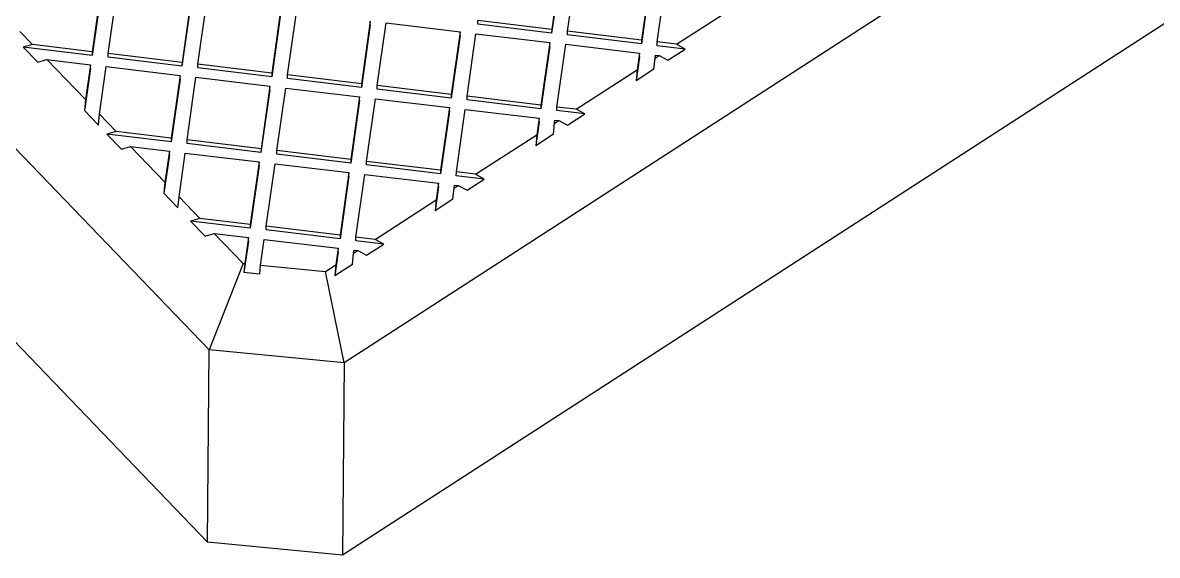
# Model space of a CAD drawing. Header units: millimetres. Extents: x -2140 to -1200, y 2406 to 2649.
# Drawn here: x -1947.88 to -1930.17, y 2465 to 2473.31 of the extents above; entities that cross this region are included whole.
import ezdxf

# ---------------------------------------------------------------- set-up
doc = ezdxf.new("R2010")
doc.units = ezdxf.units.MM

msp = doc.modelspace()

# ---------------------------------------------------------------- linework, layer by layer
at = {"color": 7, "linetype": 'Continuous', "lineweight": 25}
for p, q in [((-1909.96, 2486.307), (-1942.889, 2465.003)), ((-1944.973, 2468.211), (-1957.076, 2480.784)), ((-1929.537, 2476.628), (-1942.865, 2468.005)), ((-1939.487, 2474.129), (-1939.626, 2473.152)), ((-1939.487, 2474.186), (-1939.625, 2473.209)), ((-1939.378, 2473.179), (-1939.239, 2474.157)), ((-1938.086, 2474.019), (-1938.225, 2473.042)), ((-1938.087, 2473.962), (-1938.225, 2472.985)), ((-1937.977, 2473.013), (-1937.839, 2473.99)), ((-1946.657, 2473.838), (-1946.796, 2472.861)), ((-1946.658, 2473.781), (-1946.796, 2472.804)), ((-1946.548, 2472.831), (-1946.41, 2473.809)), ((-1945.257, 2473.614), (-1945.396, 2472.637)), ((-1945.257, 2473.672), (-1945.395, 2472.694)), ((-1945.148, 2472.665), (-1945.009, 2473.642)), ((-1937.677, 2472.977), (-1936.722, 2473.594)), ((-1943.856, 2473.505), (-1943.995, 2472.528)), ((-1943.857, 2473.448), (-1943.995, 2472.47)), ((-1943.747, 2472.498), (-1943.609, 2473.475)), ((-1942.456, 2473.281), (-1942.595, 2472.304)), ((-1942.456, 2473.338), (-1942.594, 2472.361)), ((-1942.456, 2473.281), (-1942.456, 2473.338)), ((-1942.347, 2472.331), (-1942.208, 2473.309)), ((-1942.208, 2473.309), (-1941.055, 2473.172)), ((-1940.779, 2473.289), (-1940.778, 2473.346)), ((-1939.626, 2473.152), (-1940.779, 2473.289)), ((-1939.625, 2473.209), (-1940.778, 2473.346)), ((-1939.625, 2473.209), (-1939.626, 2473.152)), ((-1947.924, 2473.175), (-1947.728, 2472.972)), ((-1941.055, 2473.172), (-1941.194, 2472.194)), ((-1941.055, 2473.114), (-1941.194, 2472.137)), ((-1941.055, 2473.114), (-1941.055, 2473.172)), ((-1940.946, 2472.165), (-1940.807, 2473.142)), ((-1940.807, 2473.142), (-1939.654, 2473.005)), ((-1939.378, 2473.122), (-1939.378, 2473.179)), ((-1938.225, 2473.042), (-1939.378, 2473.179)), ((-1938.225, 2472.985), (-1939.378, 2473.122)), ((-1938.225, 2473.042), (-1938.225, 2472.985)), ((-1947.728, 2472.972), (-1947.872, 2472.932)), ((-1947.872, 2472.932), (-1947.647, 2472.698)), ((-1946.796, 2472.804), (-1947.872, 2472.932)), ((-1946.796, 2472.861), (-1947.728, 2472.972)), ((-1946.796, 2472.861), (-1946.796, 2472.804)), ((-1939.654, 2473.005), (-1939.793, 2472.028)), ((-1939.655, 2472.948), (-1939.793, 2471.97)), ((-1939.655, 2472.948), (-1939.654, 2473.005)), ((-1939.545, 2471.998), (-1939.407, 2472.976)), ((-1939.407, 2472.976), (-1938.254, 2472.838)), ((-1937.978, 2472.955), (-1937.977, 2473.013)), ((-1937.541, 2472.903), (-1937.978, 2472.955)), ((-1937.677, 2472.977), (-1937.977, 2473.013)), ((-1937.811, 2472.728), (-1937.541, 2472.903)), ((-1937.541, 2472.903), (-1937.677, 2472.977)), ((-1947.647, 2472.698), (-1947.503, 2472.738)), ((-1947.503, 2472.738), (-1946.902, 2472.113)), ((-1947.503, 2472.738), (-1946.825, 2472.657)), ((-1946.549, 2472.774), (-1946.548, 2472.831)), ((-1945.396, 2472.637), (-1946.549, 2472.774)), ((-1945.395, 2472.694), (-1946.548, 2472.831)), ((-1945.395, 2472.694), (-1945.396, 2472.637)), ((-1938.254, 2472.781), (-1938.307, 2472.407)), ((-1938.254, 2472.838), (-1938.29, 2472.58)), ((-1938.254, 2472.781), (-1938.254, 2472.838)), ((-1938.03, 2472.587), (-1938.013, 2472.759)), ((-1938.013, 2472.759), (-1938.006, 2472.809)), ((-1938.013, 2472.759), (-1937.947, 2472.802)), ((-1938.006, 2472.809), (-1937.947, 2472.802)), ((-1937.947, 2472.802), (-1937.811, 2472.728)), ((-1946.825, 2472.6), (-1946.919, 2471.941)), ((-1946.825, 2472.657), (-1946.902, 2472.113)), ((-1946.825, 2472.6), (-1946.825, 2472.657)), ((-1946.682, 2471.885), (-1946.577, 2472.628)), ((-1946.577, 2472.628), (-1945.424, 2472.49)), ((-1945.148, 2472.608), (-1945.148, 2472.665)), ((-1943.995, 2472.528), (-1945.148, 2472.665)), ((-1943.995, 2472.47), (-1945.148, 2472.608)), ((-1943.995, 2472.528), (-1943.995, 2472.47)), ((-1943.748, 2472.441), (-1943.747, 2472.498)), ((-1942.594, 2472.361), (-1943.747, 2472.498)), ((-1939.245, 2471.962), (-1938.29, 2472.58)), ((-1938.03, 2472.587), (-1938.307, 2472.407)), ((-1938.29, 2472.58), (-1938.307, 2472.407)), ((-1945.424, 2472.49), (-1945.563, 2471.513)), ((-1945.425, 2472.433), (-1945.563, 2471.456)), ((-1945.425, 2472.433), (-1945.424, 2472.49)), ((-1945.315, 2471.484), (-1945.177, 2472.461)), ((-1945.177, 2472.461), (-1944.024, 2472.324)), ((-1944.024, 2472.324), (-1944.162, 2471.346)), ((-1944.024, 2472.267), (-1944.024, 2472.324)), ((-1942.595, 2472.304), (-1943.748, 2472.441)), ((-1942.594, 2472.361), (-1942.595, 2472.304)), ((-1942.347, 2472.274), (-1942.347, 2472.331)), ((-1941.194, 2472.194), (-1942.347, 2472.331)), ((-1944.024, 2472.267), (-1944.163, 2471.289)), ((-1943.915, 2471.317), (-1943.776, 2472.294)), ((-1943.776, 2472.294), (-1942.623, 2472.157)), ((-1942.623, 2472.157), (-1942.762, 2471.18)), ((-1942.623, 2472.1), (-1942.623, 2472.157)), ((-1941.194, 2472.137), (-1942.347, 2472.274)), ((-1941.194, 2472.194), (-1941.194, 2472.137)), ((-1939.793, 2472.028), (-1940.946, 2472.165)), ((-1940.946, 2472.108), (-1940.946, 2472.165)), ((-1946.902, 2472.113), (-1946.919, 2471.941)), ((-1942.623, 2472.1), (-1942.762, 2471.123)), ((-1942.514, 2471.15), (-1942.375, 2472.128)), ((-1942.375, 2472.128), (-1941.222, 2471.991)), ((-1941.222, 2471.991), (-1941.361, 2471.013)), ((-1941.223, 2471.933), (-1941.222, 2471.991)), ((-1939.793, 2471.97), (-1940.946, 2472.108)), ((-1939.793, 2472.028), (-1939.793, 2471.97)), ((-1939.546, 2471.941), (-1939.545, 2471.998)), ((-1939.245, 2471.962), (-1939.545, 2471.998)), ((-1939.109, 2471.889), (-1939.245, 2471.962)), ((-1946.699, 2471.713), (-1946.919, 2471.941)), ((-1946.699, 2471.713), (-1946.682, 2471.885)), ((-1946.682, 2471.885), (-1946.422, 2471.615)), ((-1941.223, 2471.933), (-1941.361, 2470.956)), ((-1941.113, 2470.984), (-1940.975, 2471.961)), ((-1940.975, 2471.961), (-1939.822, 2471.824)), ((-1939.822, 2471.824), (-1939.858, 2471.565)), ((-1939.822, 2471.767), (-1939.822, 2471.824)), ((-1939.581, 2471.745), (-1939.574, 2471.794)), ((-1939.581, 2471.745), (-1939.515, 2471.787)), ((-1939.574, 2471.794), (-1939.515, 2471.787)), ((-1939.109, 2471.889), (-1939.546, 2471.941)), ((-1939.515, 2471.787), (-1939.379, 2471.714)), ((-1939.379, 2471.714), (-1939.109, 2471.889)), ((-1946.422, 2471.615), (-1946.567, 2471.575)), ((-1945.563, 2471.513), (-1946.422, 2471.615)), ((-1939.822, 2471.767), (-1939.875, 2471.393)), ((-1939.598, 2471.572), (-1939.581, 2471.745)), ((-1946.567, 2471.575), (-1946.341, 2471.341)), ((-1945.563, 2471.456), (-1946.567, 2471.575)), ((-1945.563, 2471.513), (-1945.563, 2471.456)), ((-1945.316, 2471.426), (-1945.315, 2471.484)), ((-1944.162, 2471.346), (-1945.315, 2471.484)), ((-1940.813, 2470.948), (-1939.858, 2471.565)), ((-1939.598, 2471.572), (-1939.875, 2471.393)), ((-1939.858, 2471.565), (-1939.875, 2471.393)), ((-1946.341, 2471.341), (-1946.197, 2471.381)), ((-1946.197, 2471.381), (-1945.661, 2470.824)), ((-1946.197, 2471.381), (-1945.592, 2471.309)), ((-1945.592, 2471.309), (-1945.661, 2470.824)), ((-1945.592, 2471.252), (-1945.592, 2471.309)), ((-1945.441, 2470.596), (-1945.344, 2471.28)), ((-1945.344, 2471.28), (-1944.191, 2471.143)), ((-1944.163, 2471.289), (-1945.316, 2471.426)), ((-1944.162, 2471.346), (-1944.163, 2471.289)), ((-1943.915, 2471.26), (-1943.915, 2471.317)), ((-1942.762, 2471.18), (-1943.915, 2471.317)), ((-1942.762, 2471.123), (-1943.915, 2471.26)), ((-1945.592, 2471.252), (-1945.677, 2470.651)), ((-1944.191, 2471.143), (-1944.33, 2470.165)), ((-1944.192, 2471.085), (-1944.33, 2470.108)), ((-1944.192, 2471.085), (-1944.191, 2471.143)), ((-1944.082, 2470.136), (-1943.943, 2471.113)), ((-1943.943, 2471.113), (-1942.79, 2470.976)), ((-1942.762, 2471.18), (-1942.762, 2471.123)), ((-1942.514, 2471.093), (-1942.514, 2471.15)), ((-1941.361, 2471.013), (-1942.514, 2471.15)), ((-1941.361, 2470.956), (-1942.514, 2471.093)), ((-1942.79, 2470.976), (-1942.929, 2469.999)), ((-1942.791, 2470.919), (-1942.929, 2469.941)), ((-1942.791, 2470.919), (-1942.79, 2470.976)), ((-1942.681, 2469.969), (-1942.543, 2470.947)), ((-1942.543, 2470.947), (-1941.39, 2470.809)), ((-1941.361, 2471.013), (-1941.361, 2470.956)), ((-1941.114, 2470.926), (-1941.113, 2470.984)), ((-1940.677, 2470.874), (-1941.114, 2470.926)), ((-1940.813, 2470.948), (-1941.113, 2470.984)), ((-1940.677, 2470.874), (-1940.813, 2470.948)), ((-1945.661, 2470.824), (-1945.677, 2470.651)), ((-1941.39, 2470.752), (-1941.443, 2470.378)), ((-1941.39, 2470.809), (-1941.426, 2470.551)), ((-1941.39, 2470.752), (-1941.39, 2470.809)), ((-1941.166, 2470.558), (-1941.149, 2470.73)), ((-1941.149, 2470.73), (-1941.142, 2470.78)), ((-1941.149, 2470.73), (-1941.083, 2470.773)), ((-1941.142, 2470.78), (-1941.083, 2470.773)), ((-1941.083, 2470.773), (-1940.947, 2470.7)), ((-1940.947, 2470.7), (-1940.677, 2470.874)), ((-1944.996, 2465.209), (-1950.194, 2470.609)), ((-1945.458, 2470.423), (-1945.677, 2470.651)), ((-1945.458, 2470.423), (-1945.441, 2470.596)), ((-1945.441, 2470.596), (-1945.117, 2470.259)), ((-1942.381, 2469.933), (-1941.426, 2470.551)), ((-1941.166, 2470.558), (-1941.443, 2470.378)), ((-1941.426, 2470.551), (-1941.443, 2470.378)), ((-1945.117, 2470.259), (-1945.261, 2470.219)), ((-1945.261, 2470.219), (-1945.036, 2469.985)), ((-1944.33, 2470.108), (-1945.261, 2470.219)), ((-1944.33, 2470.165), (-1945.117, 2470.259)), ((-1945.036, 2469.985), (-1944.892, 2470.025)), ((-1944.892, 2470.025), (-1944.441, 2469.557)), ((-1944.892, 2470.025), (-1944.358, 2469.962)), ((-1944.33, 2470.165), (-1944.33, 2470.108)), ((-1944.082, 2470.079), (-1944.082, 2470.136)), ((-1942.929, 2469.999), (-1944.082, 2470.136)), ((-1942.929, 2469.941), (-1944.082, 2470.079)), ((-1944.359, 2469.904), (-1944.428, 2469.416)), ((-1944.358, 2469.962), (-1944.416, 2469.555)), ((-1944.359, 2469.904), (-1944.358, 2469.962)), ((-1944.168, 2469.53), (-1944.111, 2469.932)), ((-1944.111, 2469.932), (-1942.958, 2469.795)), ((-1942.929, 2469.999), (-1942.929, 2469.941)), ((-1942.682, 2469.912), (-1942.681, 2469.969)), ((-1942.245, 2469.86), (-1942.682, 2469.912)), ((-1942.381, 2469.933), (-1942.681, 2469.969)), ((-1942.515, 2469.685), (-1942.245, 2469.86)), ((-1942.245, 2469.86), (-1942.381, 2469.933)), ((-1942.958, 2469.738), (-1943.011, 2469.364)), ((-1942.958, 2469.795), (-1942.995, 2469.536)), ((-1942.958, 2469.738), (-1942.958, 2469.795)), ((-1942.734, 2469.543), (-1942.717, 2469.716)), ((-1942.717, 2469.716), (-1942.71, 2469.765)), ((-1942.717, 2469.716), (-1942.651, 2469.758)), ((-1942.71, 2469.765), (-1942.651, 2469.758)), ((-1942.651, 2469.758), (-1942.515, 2469.685)), ((-1944.441, 2469.557), (-1944.973, 2468.211)), ((-1944.441, 2469.557), (-1944.416, 2469.555)), ((-1944.416, 2469.555), (-1944.428, 2469.416)), ((-1944.18, 2469.392), (-1944.168, 2469.53)), ((-1944.168, 2469.53), (-1943.157, 2469.431)), ((-1943.157, 2469.431), (-1942.995, 2469.536)), ((-1942.734, 2469.543), (-1943.011, 2469.364)), ((-1942.995, 2469.536), (-1943.011, 2469.364)), ((-1944.18, 2469.392), (-1944.428, 2469.416)), ((-1942.865, 2468.005), (-1943.157, 2469.431)), ((-1944.996, 2465.209), (-1944.973, 2468.211)), ((-1942.865, 2468.005), (-1944.973, 2468.211)), ((-1942.865, 2468.005), (-1942.889, 2465.003)), ((-1942.889, 2465.003), (-1944.996, 2465.209))]:
    msp.add_line(p, q, dxfattribs=at)

doc.saveas('drawing.dxf')
